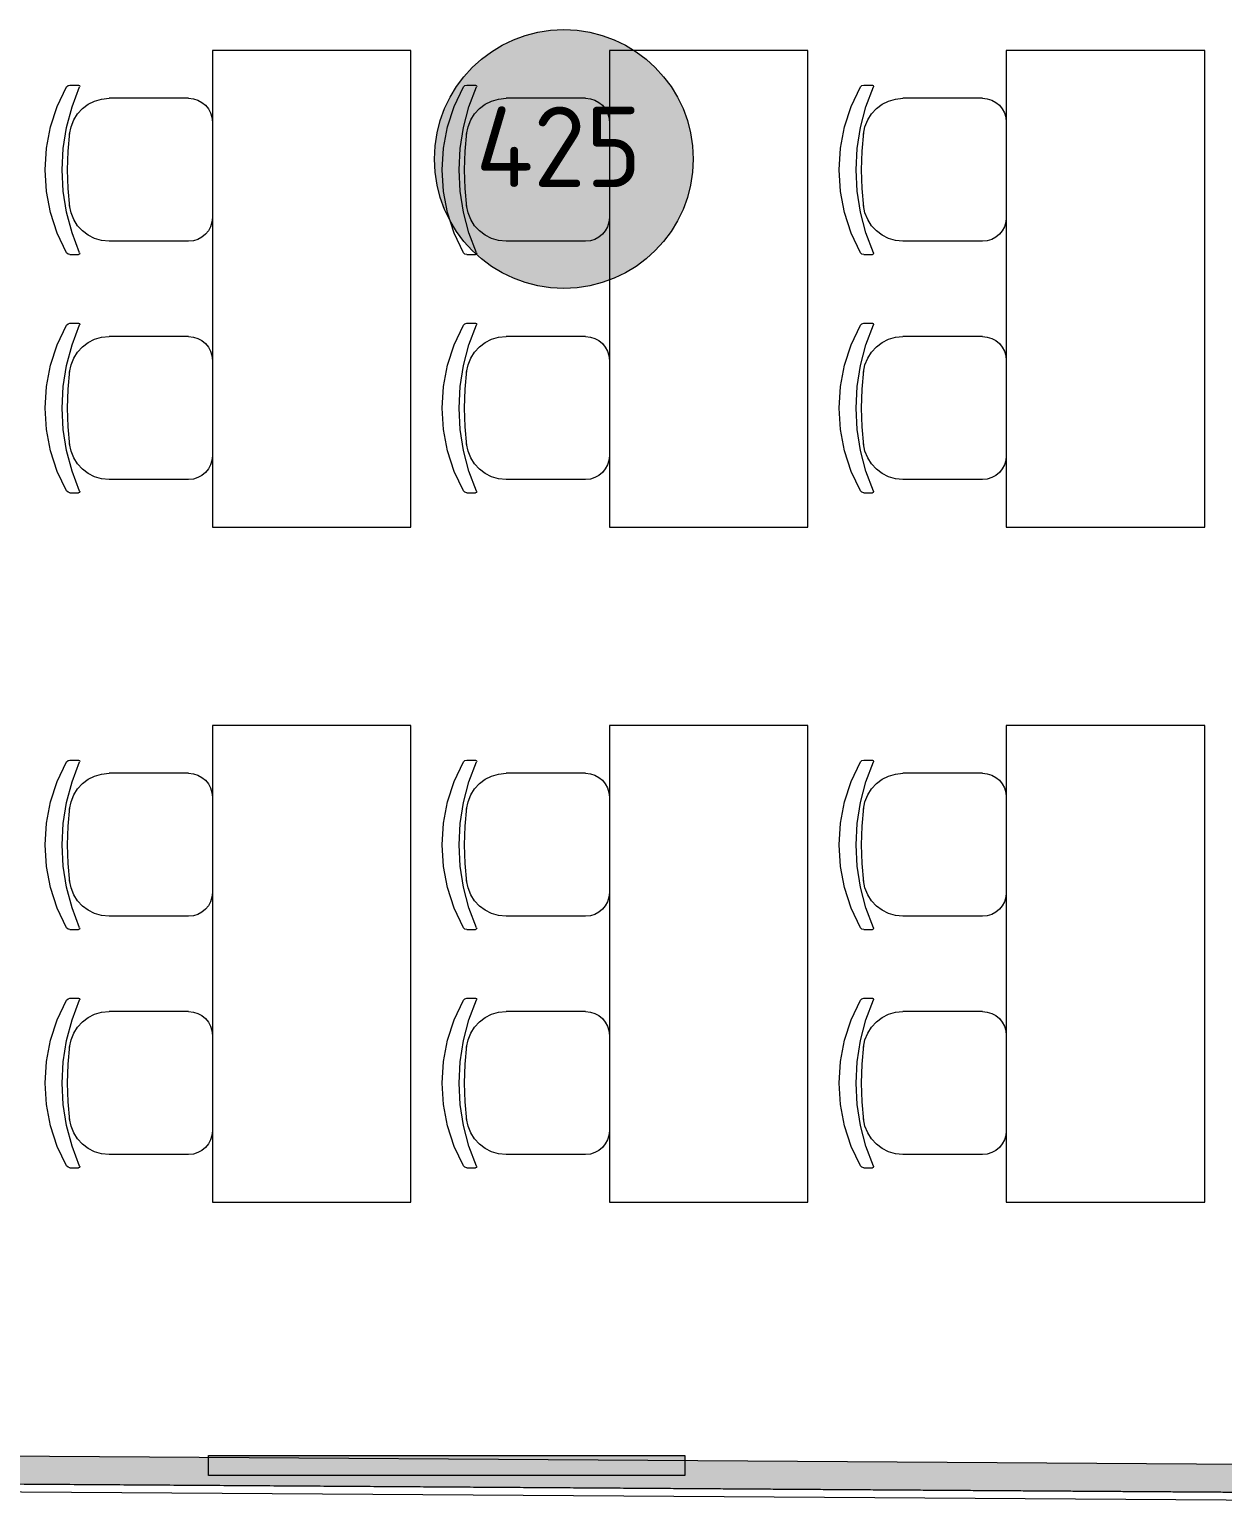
# Model space of a CAD drawing. Header units: millimetres. Extents: x 0 to 1189, y 0 to 841.
# Drawn here: x 798.18 to 828.23, y 657.14 to 694.33 of the extents above; entities that cross this region are included whole.
import ezdxf

# ---------------------------------------------------------------- set-up
doc = ezdxf.new("R2010")
doc.units = ezdxf.units.MM

msp = doc.modelspace()

# ---------------------------------------------------------------- hatches: boundary and pattern name
at = {"true_color": 0xffffff}
h = msp.add_hatch(color=7, dxfattribs=at)
edge = h.paths.add_edge_path()
edge.add_arc((811.63624, 691.073827), 3.260005, 0, 360)
at = {"true_color": 0xf1d696}
h = msp.add_hatch(color=41, dxfattribs=at)
h.dxf.hatch_style = 2
h.paths.add_polyline_path([(763.497166, 657.928776), (763.501166, 658.628777), (851.441301, 658.044776), (851.447301, 657.344775)])
at = {"true_color": 0x999999}
h = msp.add_hatch(color=253, dxfattribs=at)
h.dxf.hatch_style = 2
h.paths.add_polyline_path([(814.684245, 658.418777), (814.684245, 657.918776), (802.684226, 657.918776), (802.684226, 658.418777)])

# ---------------------------------------------------------------- linework, layer by layer
at = {"color": 7, "lineweight": 0}
for points in [[(808.376235, 691.073827), (808.39306, 691.407069), (808.442444, 691.730703), (808.522751, 692.043086), (808.632345, 692.342578), (808.769589, 692.62754), (808.932847, 692.896329), (809.120483, 693.147306), (809.330861, 693.37883), (809.562345, 693.58926), (809.813298, 693.776956), (810.082084, 693.940276), (810.367066, 694.077581), (810.666609, 694.18723), (810.979077, 694.267581), (811.302833, 694.316996), (811.63624, 694.333831), (811.969483, 694.316996), (812.293116, 694.267581), (812.605499, 694.18723), (812.904992, 694.077581), (813.189953, 693.940276), (813.458743, 693.776956), (813.70972, 693.58926), (813.941244, 693.37883), (814.151674, 693.147306), (814.339369, 692.896329), (814.50269, 692.62754), (814.639995, 692.342578), (814.749643, 692.043086), (814.829995, 691.730703), (814.879409, 691.407069), (814.896245, 691.073827)], [(814.896245, 691.073827), (814.879409, 690.740419), (814.829995, 690.416663), (814.749643, 690.104196), (814.639995, 689.804653), (814.50269, 689.51967), (814.339369, 689.250884), (814.151674, 688.999931), (813.941244, 688.768448), (813.70972, 688.55807), (813.458743, 688.370434), (813.189953, 688.207175), (812.904992, 688.069931), (812.605499, 687.960338), (812.293116, 687.880031), (811.969483, 687.830646), (811.63624, 687.813822), (811.302833, 687.830646), (810.979077, 687.880031), (810.666609, 687.960338), (810.367066, 688.069931), (810.082084, 688.207175), (809.813298, 688.370434), (809.562345, 688.55807), (809.330861, 688.768448), (809.120483, 688.999931), (808.932847, 689.250884), (808.769589, 689.51967), (808.632345, 689.804653), (808.522751, 690.104196), (808.442444, 690.416663), (808.39306, 690.740419), (808.376235, 691.073827)], [(851.441301, 658.044776), (763.501166, 658.628777)], [(762.797165, 657.933776), (852.147302, 657.340775)], [(852.147302, 657.340775), (784.055198, 657.792776)], [(852.346302, 657.138775), (784.054198, 657.592775)]]:
    msp.add_lwpolyline(points, dxfattribs=at)
at = {"color": 253, "lineweight": 0, "true_color": 0x999999}
for points in [[(807.784234, 693.803831), (802.784226, 693.803831)], [(802.784226, 693.803831), (802.784226, 681.803812)], [(807.784234, 681.803812), (807.784234, 693.803831)], [(817.784249, 693.803831), (812.784242, 693.803831)], [(812.784242, 693.803831), (812.784242, 681.803812)], [(817.784249, 681.803812), (817.784249, 693.803831)], [(827.784265, 693.803831), (822.784257, 693.803831)], [(822.784257, 693.803831), (822.784257, 681.803812)], [(827.784265, 681.803812), (827.784265, 693.803831)], [(799.109221, 688.714823), (798.875502, 689.207996), (798.70647, 689.724699), (798.603814, 690.258466), (798.56922, 690.802826), (798.603814, 691.347608), (798.70647, 691.881328), (798.875502, 692.397797), (799.109221, 692.890829)], [(799.109221, 688.714823), (798.875502, 689.207996), (798.70647, 689.724699), (798.603814, 690.258466), (798.56922, 690.802826), (798.603814, 691.347608), (798.70647, 691.881328), (798.875502, 692.397797), (799.109221, 692.890829)], [(799.438221, 688.711823), (799.247705, 689.215308), (799.110346, 689.734449), (799.027174, 690.265028), (798.999221, 690.802826), (799.027174, 691.34078), (799.110346, 691.871703), (799.247705, 692.391188), (799.438221, 692.894829)], [(799.438221, 688.711823), (799.247705, 689.215308), (799.110346, 689.734449), (799.027174, 690.265028), (798.999221, 690.802826), (799.027174, 691.34078), (799.110346, 691.871703), (799.247705, 692.391188), (799.438221, 692.894829)], [(799.109221, 692.890829), (799.146096, 692.925579), (799.194221, 692.937829)], [(799.109221, 692.890829), (799.146096, 692.925579), (799.194221, 692.937829)], [(799.186221, 691.702827), (799.222864, 691.888213), (799.291487, 692.059031), (799.388633, 692.212154), (799.510846, 692.344453), (799.654669, 692.452799), (799.816644, 692.534063), (799.993314, 692.585116), (800.181222, 692.602829)], [(799.186221, 691.702827), (799.222864, 691.888213), (799.291487, 692.059031), (799.388633, 692.212154), (799.510846, 692.344453), (799.654669, 692.452799), (799.816644, 692.534063), (799.993314, 692.585116), (800.181222, 692.602829)], [(799.194221, 692.937829), (799.411221, 692.937829)], [(799.194221, 692.937829), (799.411221, 692.937829)], [(799.411221, 692.937829), (799.432221, 692.929204), (799.441221, 692.907829), (799.438221, 692.894829)], [(799.411221, 692.937829), (799.432221, 692.929204), (799.441221, 692.907829), (799.438221, 692.894829)], [(802.184226, 692.602829), (800.181222, 692.602829)], [(802.184226, 692.602829), (800.181222, 692.602829)], [(802.184226, 692.602829), (802.305327, 692.590665), (802.418038, 692.555766), (802.519968, 692.500524), (802.608726, 692.427329), (802.681922, 692.338571), (802.737164, 692.236641), (802.772062, 692.12393), (802.784226, 692.002828)], [(802.184226, 692.602829), (802.305327, 692.590665), (802.418038, 692.555766), (802.519968, 692.500524), (802.608726, 692.427329), (802.681922, 692.338571), (802.737164, 692.236641), (802.772062, 692.12393), (802.784226, 692.002828)], [(809.109236, 688.714823), (808.875517, 689.207996), (808.706486, 689.724699), (808.603829, 690.258466), (808.569235, 690.802826), (808.603829, 691.347608), (808.706486, 691.881328), (808.875517, 692.397797), (809.109236, 692.890829)], [(809.109236, 688.714823), (808.875517, 689.207996), (808.706486, 689.724699), (808.603829, 690.258466), (808.569235, 690.802826), (808.603829, 691.347608), (808.706486, 691.881328), (808.875517, 692.397797), (809.109236, 692.890829)], [(809.438237, 688.711823), (809.247721, 689.215308), (809.110361, 689.734449), (809.027189, 690.265028), (808.999236, 690.802826), (809.027189, 691.34078), (809.110361, 691.871703), (809.247721, 692.391188), (809.438237, 692.894829)], [(809.438237, 688.711823), (809.247721, 689.215308), (809.110361, 689.734449), (809.027189, 690.265028), (808.999236, 690.802826), (809.027189, 691.34078), (809.110361, 691.871703), (809.247721, 692.391188), (809.438237, 692.894829)], [(809.109236, 692.890829), (809.146111, 692.925579), (809.194236, 692.937829)], [(809.109236, 692.890829), (809.146111, 692.925579), (809.194236, 692.937829)], [(809.186236, 691.702827), (809.222879, 691.888213), (809.291502, 692.059031), (809.388649, 692.212154), (809.510862, 692.344453), (809.654684, 692.452799), (809.816659, 692.534063), (809.993329, 692.585116), (810.181238, 692.602829)], [(809.186236, 691.702827), (809.222879, 691.888213), (809.291502, 692.059031), (809.388649, 692.212154), (809.510862, 692.344453), (809.654684, 692.452799), (809.816659, 692.534063), (809.993329, 692.585116), (810.181238, 692.602829)], [(809.194236, 692.937829), (809.411237, 692.937829)], [(809.194236, 692.937829), (809.411237, 692.937829)], [(809.411237, 692.937829), (809.432237, 692.929204), (809.441237, 692.907829), (809.438237, 692.894829)], [(809.411237, 692.937829), (809.432237, 692.929204), (809.441237, 692.907829), (809.438237, 692.894829)], [(812.184241, 692.602829), (810.181238, 692.602829)], [(812.184241, 692.602829), (810.181238, 692.602829)], [(812.184241, 692.602829), (812.305343, 692.590665), (812.418054, 692.555766), (812.519984, 692.500524), (812.608741, 692.427329), (812.681937, 692.338571), (812.737179, 692.236641), (812.772078, 692.12393), (812.784242, 692.002828)], [(812.184241, 692.602829), (812.305343, 692.590665), (812.418054, 692.555766), (812.519984, 692.500524), (812.608741, 692.427329), (812.681937, 692.338571), (812.737179, 692.236641), (812.772078, 692.12393), (812.784242, 692.002828)], [(819.109251, 688.714823), (818.875532, 689.207996), (818.706501, 689.724699), (818.603844, 690.258466), (818.569251, 690.802826), (818.603844, 691.347608), (818.706501, 691.881328), (818.875532, 692.397797), (819.109251, 692.890829)], [(819.109251, 688.714823), (818.875532, 689.207996), (818.706501, 689.724699), (818.603844, 690.258466), (818.569251, 690.802826), (818.603844, 691.347608), (818.706501, 691.881328), (818.875532, 692.397797), (819.109251, 692.890829)], [(819.438252, 688.711823), (819.247736, 689.215308), (819.110376, 689.734449), (819.027204, 690.265028), (818.999251, 690.802826), (819.027204, 691.34078), (819.110376, 691.871703), (819.247736, 692.391188), (819.438252, 692.894829)], [(819.438252, 688.711823), (819.247736, 689.215308), (819.110376, 689.734449), (819.027204, 690.265028), (818.999251, 690.802826), (819.027204, 691.34078), (819.110376, 691.871703), (819.247736, 692.391188), (819.438252, 692.894829)], [(819.109251, 692.890829), (819.146126, 692.925579), (819.194252, 692.937829)], [(819.109251, 692.890829), (819.146126, 692.925579), (819.194252, 692.937829)], [(819.186252, 691.702827), (819.222894, 691.888213), (819.291517, 692.059031), (819.388664, 692.212154), (819.510877, 692.344453), (819.6547, 692.452799), (819.816674, 692.534063), (819.993345, 692.585116), (820.181253, 692.602829)], [(819.186252, 691.702827), (819.222894, 691.888213), (819.291517, 692.059031), (819.388664, 692.212154), (819.510877, 692.344453), (819.6547, 692.452799), (819.816674, 692.534063), (819.993345, 692.585116), (820.181253, 692.602829)], [(819.194252, 692.937829), (819.411252, 692.937829)], [(819.194252, 692.937829), (819.411252, 692.937829)], [(819.411252, 692.937829), (819.432252, 692.929204), (819.441252, 692.907829), (819.438252, 692.894829)], [(819.411252, 692.937829), (819.432252, 692.929204), (819.441252, 692.907829), (819.438252, 692.894829)], [(822.184256, 692.602829), (820.181253, 692.602829)], [(822.184256, 692.602829), (820.181253, 692.602829)], [(822.184256, 692.602829), (822.305358, 692.590665), (822.418069, 692.555766), (822.519999, 692.500524), (822.608757, 692.427329), (822.681952, 692.338571), (822.737194, 692.236641), (822.772093, 692.12393), (822.784257, 692.002828)], [(822.184256, 692.602829), (822.305358, 692.590665), (822.418069, 692.555766), (822.519999, 692.500524), (822.608757, 692.427329), (822.681952, 692.338571), (822.737194, 692.236641), (822.772093, 692.12393), (822.784257, 692.002828)], [(802.784226, 692.004828), (802.784226, 689.602824)], [(802.784226, 692.004828), (802.784226, 689.602824)], [(812.784242, 692.004828), (812.784242, 689.602824)], [(812.784242, 692.004828), (812.784242, 689.602824)], [(822.784257, 692.004828), (822.784257, 689.602824)], [(822.784257, 692.004828), (822.784257, 689.602824)], [(799.191221, 689.861825), (799.149846, 690.331575), (799.136221, 690.802826), (799.149846, 691.274577), (799.191221, 691.744828)], [(799.191221, 689.861825), (799.149846, 690.331575), (799.136221, 690.802826), (799.149846, 691.274577), (799.191221, 691.744828)], [(809.191236, 689.861825), (809.149861, 690.331575), (809.136236, 690.802826), (809.149861, 691.274577), (809.191236, 691.744828)], [(809.191236, 689.861825), (809.149861, 690.331575), (809.136236, 690.802826), (809.149861, 691.274577), (809.191236, 691.744828)], [(819.191252, 689.861825), (819.149876, 690.331575), (819.136251, 690.802826), (819.149876, 691.274577), (819.191252, 691.744828)], [(819.191252, 689.861825), (819.149876, 690.331575), (819.136251, 690.802826), (819.149876, 691.274577), (819.191252, 691.744828)], [(800.181222, 689.002823), (799.993314, 689.020536), (799.816644, 689.071589), (799.654669, 689.152853), (799.510846, 689.261199), (799.388633, 689.393498), (799.291487, 689.546621), (799.222864, 689.71744), (799.186221, 689.902825)], [(800.181222, 689.002823), (799.993314, 689.020536), (799.816644, 689.071589), (799.654669, 689.152853), (799.510846, 689.261199), (799.388633, 689.393498), (799.291487, 689.546621), (799.222864, 689.71744), (799.186221, 689.902825)], [(810.181238, 689.002823), (809.993329, 689.020536), (809.816659, 689.071589), (809.654684, 689.152853), (809.510862, 689.261199), (809.388649, 689.393498), (809.291502, 689.546621), (809.222879, 689.71744), (809.186236, 689.902825)], [(810.181238, 689.002823), (809.993329, 689.020536), (809.816659, 689.071589), (809.654684, 689.152853), (809.510862, 689.261199), (809.388649, 689.393498), (809.291502, 689.546621), (809.222879, 689.71744), (809.186236, 689.902825)], [(820.181253, 689.002823), (819.993345, 689.020536), (819.816674, 689.071589), (819.6547, 689.152853), (819.510877, 689.261199), (819.388664, 689.393498), (819.291517, 689.546621), (819.222894, 689.71744), (819.186252, 689.902825)], [(820.181253, 689.002823), (819.993345, 689.020536), (819.816674, 689.071589), (819.6547, 689.152853), (819.510877, 689.261199), (819.388664, 689.393498), (819.291517, 689.546621), (819.222894, 689.71744), (819.186252, 689.902825)], [(802.784226, 689.602824), (802.772062, 689.48201), (802.737164, 689.369433), (802.681922, 689.267521), (802.608726, 689.178699), (802.519968, 689.105392), (802.418038, 689.050027), (802.305327, 689.015028), (802.184226, 689.002823)], [(802.784226, 689.602824), (802.772062, 689.48201), (802.737164, 689.369433), (802.681922, 689.267521), (802.608726, 689.178699), (802.519968, 689.105392), (802.418038, 689.050027), (802.305327, 689.015028), (802.184226, 689.002823)], [(812.784242, 689.602824), (812.772078, 689.48201), (812.737179, 689.369433), (812.681937, 689.267521), (812.608741, 689.178699), (812.519984, 689.105392), (812.418054, 689.050027), (812.305343, 689.015028), (812.184241, 689.002823)], [(812.784242, 689.602824), (812.772078, 689.48201), (812.737179, 689.369433), (812.681937, 689.267521), (812.608741, 689.178699), (812.519984, 689.105392), (812.418054, 689.050027), (812.305343, 689.015028), (812.184241, 689.002823)], [(822.784257, 689.602824), (822.772093, 689.48201), (822.737194, 689.369433), (822.681952, 689.267521), (822.608757, 689.178699), (822.519999, 689.105392), (822.418069, 689.050027), (822.305358, 689.015028), (822.184256, 689.002823)], [(822.784257, 689.602824), (822.772093, 689.48201), (822.737194, 689.369433), (822.681952, 689.267521), (822.608757, 689.178699), (822.519999, 689.105392), (822.418069, 689.050027), (822.305358, 689.015028), (822.184256, 689.002823)], [(802.184226, 689.002823), (800.181222, 689.002823)], [(802.184226, 689.002823), (800.181222, 689.002823)], [(812.184241, 689.002823), (810.181238, 689.002823)], [(812.184241, 689.002823), (810.181238, 689.002823)], [(822.184256, 689.002823), (820.181253, 689.002823)], [(822.184256, 689.002823), (820.181253, 689.002823)], [(799.194221, 688.667823), (799.146096, 688.680448), (799.109221, 688.714823)], [(799.194221, 688.667823), (799.146096, 688.680448), (799.109221, 688.714823)], [(799.194221, 688.667823), (799.411221, 688.667823)], [(799.194221, 688.667823), (799.411221, 688.667823)], [(799.438221, 688.711823), (799.441221, 688.697823), (799.432221, 688.676823), (799.411221, 688.667823)], [(799.438221, 688.711823), (799.441221, 688.697823), (799.432221, 688.676823), (799.411221, 688.667823)], [(809.194236, 688.667823), (809.146111, 688.680448), (809.109236, 688.714823)], [(809.194236, 688.667823), (809.146111, 688.680448), (809.109236, 688.714823)], [(809.194236, 688.667823), (809.411237, 688.667823)], [(809.194236, 688.667823), (809.411237, 688.667823)], [(809.438237, 688.711823), (809.441237, 688.697823), (809.432237, 688.676823), (809.411237, 688.667823)], [(809.438237, 688.711823), (809.441237, 688.697823), (809.432237, 688.676823), (809.411237, 688.667823)], [(819.194252, 688.667823), (819.146126, 688.680448), (819.109251, 688.714823)], [(819.194252, 688.667823), (819.146126, 688.680448), (819.109251, 688.714823)], [(819.194252, 688.667823), (819.411252, 688.667823)], [(819.194252, 688.667823), (819.411252, 688.667823)], [(819.438252, 688.711823), (819.441252, 688.697823), (819.432252, 688.676823), (819.411252, 688.667823)], [(819.438252, 688.711823), (819.441252, 688.697823), (819.432252, 688.676823), (819.411252, 688.667823)], [(799.109221, 682.714814), (798.875502, 683.207986), (798.70647, 683.72469), (798.603814, 684.258457), (798.56922, 684.802817), (798.603814, 685.347599), (798.70647, 685.881319), (798.875502, 686.397788), (799.109221, 686.89082)], [(799.109221, 682.714814), (798.875502, 683.207986), (798.70647, 683.72469), (798.603814, 684.258457), (798.56922, 684.802817), (798.603814, 685.347599), (798.70647, 685.881319), (798.875502, 686.397788), (799.109221, 686.89082)], [(799.438221, 682.711814), (799.247705, 683.215299), (799.110346, 683.73444), (799.027174, 684.265019), (798.999221, 684.802817), (799.027174, 685.340771), (799.110346, 685.871694), (799.247705, 686.391179), (799.438221, 686.89482)], [(799.438221, 682.711814), (799.247705, 683.215299), (799.110346, 683.73444), (799.027174, 684.265019), (798.999221, 684.802817), (799.027174, 685.340771), (799.110346, 685.871694), (799.247705, 686.391179), (799.438221, 686.89482)], [(799.109221, 686.89082), (799.146096, 686.92557), (799.194221, 686.93782)], [(799.109221, 686.89082), (799.146096, 686.92557), (799.194221, 686.93782)], [(799.194221, 686.93782), (799.411221, 686.93782)], [(799.194221, 686.93782), (799.411221, 686.93782)], [(799.411221, 686.93782), (799.432221, 686.929195), (799.441221, 686.90782), (799.438221, 686.89482)], [(799.411221, 686.93782), (799.432221, 686.929195), (799.441221, 686.90782), (799.438221, 686.89482)], [(809.109236, 682.714814), (808.875517, 683.207986), (808.706486, 683.72469), (808.603829, 684.258457), (808.569235, 684.802817), (808.603829, 685.347599), (808.706486, 685.881319), (808.875517, 686.397788), (809.109236, 686.89082)], [(809.109236, 682.714814), (808.875517, 683.207986), (808.706486, 683.72469), (808.603829, 684.258457), (808.569235, 684.802817), (808.603829, 685.347599), (808.706486, 685.881319), (808.875517, 686.397788), (809.109236, 686.89082)], [(809.438237, 682.711814), (809.247721, 683.215299), (809.110361, 683.73444), (809.027189, 684.265019), (808.999236, 684.802817), (809.027189, 685.340771), (809.110361, 685.871694), (809.247721, 686.391179), (809.438237, 686.89482)], [(809.438237, 682.711814), (809.247721, 683.215299), (809.110361, 683.73444), (809.027189, 684.265019), (808.999236, 684.802817), (809.027189, 685.340771), (809.110361, 685.871694), (809.247721, 686.391179), (809.438237, 686.89482)], [(809.109236, 686.89082), (809.146111, 686.92557), (809.194236, 686.93782)], [(809.109236, 686.89082), (809.146111, 686.92557), (809.194236, 686.93782)], [(809.194236, 686.93782), (809.411237, 686.93782)], [(809.194236, 686.93782), (809.411237, 686.93782)], [(809.411237, 686.93782), (809.432237, 686.929195), (809.441237, 686.90782), (809.438237, 686.89482)], [(809.411237, 686.93782), (809.432237, 686.929195), (809.441237, 686.90782), (809.438237, 686.89482)], [(819.109251, 682.714814), (818.875532, 683.207986), (818.706501, 683.72469), (818.603844, 684.258457), (818.569251, 684.802817), (818.603844, 685.347599), (818.706501, 685.881319), (818.875532, 686.397788), (819.109251, 686.89082)], [(819.109251, 682.714814), (818.875532, 683.207986), (818.706501, 683.72469), (818.603844, 684.258457), (818.569251, 684.802817), (818.603844, 685.347599), (818.706501, 685.881319), (818.875532, 686.397788), (819.109251, 686.89082)], [(819.438252, 682.711814), (819.247736, 683.215299), (819.110376, 683.73444), (819.027204, 684.265019), (818.999251, 684.802817), (819.027204, 685.340771), (819.110376, 685.871694), (819.247736, 686.391179), (819.438252, 686.89482)], [(819.438252, 682.711814), (819.247736, 683.215299), (819.110376, 683.73444), (819.027204, 684.265019), (818.999251, 684.802817), (819.027204, 685.340771), (819.110376, 685.871694), (819.247736, 686.391179), (819.438252, 686.89482)], [(819.109251, 686.89082), (819.146126, 686.92557), (819.194252, 686.93782)], [(819.109251, 686.89082), (819.146126, 686.92557), (819.194252, 686.93782)], [(819.194252, 686.93782), (819.411252, 686.93782)], [(819.194252, 686.93782), (819.411252, 686.93782)], [(819.411252, 686.93782), (819.432252, 686.929195), (819.441252, 686.90782), (819.438252, 686.89482)], [(819.411252, 686.93782), (819.432252, 686.929195), (819.441252, 686.90782), (819.438252, 686.89482)], [(799.186221, 685.702818), (799.222864, 685.888203), (799.291487, 686.059022), (799.388633, 686.212145), (799.510846, 686.344444), (799.654669, 686.45279), (799.816644, 686.534054), (799.993314, 686.585107), (800.181222, 686.60282)], [(799.186221, 685.702818), (799.222864, 685.888203), (799.291487, 686.059022), (799.388633, 686.212145), (799.510846, 686.344444), (799.654669, 686.45279), (799.816644, 686.534054), (799.993314, 686.585107), (800.181222, 686.60282)], [(802.184226, 686.60282), (800.181222, 686.60282)], [(802.184226, 686.60282), (800.181222, 686.60282)], [(802.184226, 686.60282), (802.305327, 686.590656), (802.418038, 686.555757), (802.519968, 686.500515), (802.608726, 686.427319), (802.681922, 686.338561), (802.737164, 686.236632), (802.772062, 686.123921), (802.784226, 686.002819)], [(802.184226, 686.60282), (802.305327, 686.590656), (802.418038, 686.555757), (802.519968, 686.500515), (802.608726, 686.427319), (802.681922, 686.338561), (802.737164, 686.236632), (802.772062, 686.123921), (802.784226, 686.002819)], [(809.186236, 685.702818), (809.222879, 685.888203), (809.291502, 686.059022), (809.388649, 686.212145), (809.510862, 686.344444), (809.654684, 686.45279), (809.816659, 686.534054), (809.993329, 686.585107), (810.181238, 686.60282)], [(809.186236, 685.702818), (809.222879, 685.888203), (809.291502, 686.059022), (809.388649, 686.212145), (809.510862, 686.344444), (809.654684, 686.45279), (809.816659, 686.534054), (809.993329, 686.585107), (810.181238, 686.60282)], [(812.184241, 686.60282), (810.181238, 686.60282)], [(812.184241, 686.60282), (810.181238, 686.60282)], [(812.184241, 686.60282), (812.305343, 686.590656), (812.418054, 686.555757), (812.519984, 686.500515), (812.608741, 686.427319), (812.681937, 686.338561), (812.737179, 686.236632), (812.772078, 686.123921), (812.784242, 686.002819)], [(812.184241, 686.60282), (812.305343, 686.590656), (812.418054, 686.555757), (812.519984, 686.500515), (812.608741, 686.427319), (812.681937, 686.338561), (812.737179, 686.236632), (812.772078, 686.123921), (812.784242, 686.002819)], [(819.186252, 685.702818), (819.222894, 685.888203), (819.291517, 686.059022), (819.388664, 686.212145), (819.510877, 686.344444), (819.6547, 686.45279), (819.816674, 686.534054), (819.993345, 686.585107), (820.181253, 686.60282)], [(819.186252, 685.702818), (819.222894, 685.888203), (819.291517, 686.059022), (819.388664, 686.212145), (819.510877, 686.344444), (819.6547, 686.45279), (819.816674, 686.534054), (819.993345, 686.585107), (820.181253, 686.60282)], [(822.184256, 686.60282), (820.181253, 686.60282)], [(822.184256, 686.60282), (820.181253, 686.60282)], [(822.184256, 686.60282), (822.305358, 686.590656), (822.418069, 686.555757), (822.519999, 686.500515), (822.608757, 686.427319), (822.681952, 686.338561), (822.737194, 686.236632), (822.772093, 686.123921), (822.784257, 686.002819)], [(822.184256, 686.60282), (822.305358, 686.590656), (822.418069, 686.555757), (822.519999, 686.500515), (822.608757, 686.427319), (822.681952, 686.338561), (822.737194, 686.236632), (822.772093, 686.123921), (822.784257, 686.002819)], [(802.784226, 686.004819), (802.784226, 683.602815)], [(802.784226, 686.004819), (802.784226, 683.602815)], [(812.784242, 686.004819), (812.784242, 683.602815)], [(812.784242, 686.004819), (812.784242, 683.602815)], [(822.784257, 686.004819), (822.784257, 683.602815)], [(822.784257, 686.004819), (822.784257, 683.602815)], [(799.191221, 683.861815), (799.149846, 684.331566), (799.136221, 684.802817), (799.149846, 685.274568), (799.191221, 685.744818)], [(799.191221, 683.861815), (799.149846, 684.331566), (799.136221, 684.802817), (799.149846, 685.274568), (799.191221, 685.744818)], [(809.191236, 683.861815), (809.149861, 684.331566), (809.136236, 684.802817), (809.149861, 685.274568), (809.191236, 685.744818)], [(809.191236, 683.861815), (809.149861, 684.331566), (809.136236, 684.802817), (809.149861, 685.274568), (809.191236, 685.744818)], [(819.191252, 683.861815), (819.149876, 684.331566), (819.136251, 684.802817), (819.149876, 685.274568), (819.191252, 685.744818)], [(819.191252, 683.861815), (819.149876, 684.331566), (819.136251, 684.802817), (819.149876, 685.274568), (819.191252, 685.744818)], [(800.181222, 683.002814), (799.993314, 683.020527), (799.816644, 683.07158), (799.654669, 683.152844), (799.510846, 683.26119), (799.388633, 683.393489), (799.291487, 683.546612), (799.222864, 683.71743), (799.186221, 683.902816)], [(800.181222, 683.002814), (799.993314, 683.020527), (799.816644, 683.07158), (799.654669, 683.152844), (799.510846, 683.26119), (799.388633, 683.393489), (799.291487, 683.546612), (799.222864, 683.71743), (799.186221, 683.902816)], [(810.181238, 683.002814), (809.993329, 683.020527), (809.816659, 683.07158), (809.654684, 683.152844), (809.510862, 683.26119), (809.388649, 683.393489), (809.291502, 683.546612), (809.222879, 683.71743), (809.186236, 683.902816)], [(810.181238, 683.002814), (809.993329, 683.020527), (809.816659, 683.07158), (809.654684, 683.152844), (809.510862, 683.26119), (809.388649, 683.393489), (809.291502, 683.546612), (809.222879, 683.71743), (809.186236, 683.902816)], [(820.181253, 683.002814), (819.993345, 683.020527), (819.816674, 683.07158), (819.6547, 683.152844), (819.510877, 683.26119), (819.388664, 683.393489), (819.291517, 683.546612), (819.222894, 683.71743), (819.186252, 683.902816)], [(820.181253, 683.002814), (819.993345, 683.020527), (819.816674, 683.07158), (819.6547, 683.152844), (819.510877, 683.26119), (819.388664, 683.393489), (819.291517, 683.546612), (819.222894, 683.71743), (819.186252, 683.902816)], [(802.784226, 683.602815), (802.772062, 683.482), (802.737164, 683.369424), (802.681922, 683.267512), (802.608726, 683.178689), (802.519968, 683.105383), (802.418038, 683.050017), (802.305327, 683.015019), (802.184226, 683.002814)], [(802.784226, 683.602815), (802.772062, 683.482), (802.737164, 683.369424), (802.681922, 683.267512), (802.608726, 683.178689), (802.519968, 683.105383), (802.418038, 683.050017), (802.305327, 683.015019), (802.184226, 683.002814)], [(812.784242, 683.602815), (812.772078, 683.482), (812.737179, 683.369424), (812.681937, 683.267512), (812.608741, 683.178689), (812.519984, 683.105383), (812.418054, 683.050017), (812.305343, 683.015019), (812.184241, 683.002814)], [(812.784242, 683.602815), (812.772078, 683.482), (812.737179, 683.369424), (812.681937, 683.267512), (812.608741, 683.178689), (812.519984, 683.105383), (812.418054, 683.050017), (812.305343, 683.015019), (812.184241, 683.002814)], [(822.784257, 683.602815), (822.772093, 683.482), (822.737194, 683.369424), (822.681952, 683.267512), (822.608757, 683.178689), (822.519999, 683.105383), (822.418069, 683.050017), (822.305358, 683.015019), (822.184256, 683.002814)], [(822.784257, 683.602815), (822.772093, 683.482), (822.737194, 683.369424), (822.681952, 683.267512), (822.608757, 683.178689), (822.519999, 683.105383), (822.418069, 683.050017), (822.305358, 683.015019), (822.184256, 683.002814)], [(802.184226, 683.002814), (800.181222, 683.002814)], [(802.184226, 683.002814), (800.181222, 683.002814)], [(812.184241, 683.002814), (810.181238, 683.002814)], [(812.184241, 683.002814), (810.181238, 683.002814)], [(822.184256, 683.002814), (820.181253, 683.002814)], [(822.184256, 683.002814), (820.181253, 683.002814)], [(799.194221, 682.667814), (799.146096, 682.680439), (799.109221, 682.714814)], [(799.194221, 682.667814), (799.146096, 682.680439), (799.109221, 682.714814)], [(799.194221, 682.667814), (799.411221, 682.667814)], [(799.194221, 682.667814), (799.411221, 682.667814)], [(799.438221, 682.711814), (799.441221, 682.697814), (799.432221, 682.676814), (799.411221, 682.667814)], [(799.438221, 682.711814), (799.441221, 682.697814), (799.432221, 682.676814), (799.411221, 682.667814)], [(809.194236, 682.667814), (809.146111, 682.680439), (809.109236, 682.714814)], [(809.194236, 682.667814), (809.146111, 682.680439), (809.109236, 682.714814)], [(809.194236, 682.667814), (809.411237, 682.667814)], [(809.194236, 682.667814), (809.411237, 682.667814)], [(809.438237, 682.711814), (809.441237, 682.697814), (809.432237, 682.676814), (809.411237, 682.667814)], [(809.438237, 682.711814), (809.441237, 682.697814), (809.432237, 682.676814), (809.411237, 682.667814)], [(819.194252, 682.667814), (819.146126, 682.680439), (819.109251, 682.714814)], [(819.194252, 682.667814), (819.146126, 682.680439), (819.109251, 682.714814)], [(819.194252, 682.667814), (819.411252, 682.667814)], [(819.194252, 682.667814), (819.411252, 682.667814)], [(819.438252, 682.711814), (819.441252, 682.697814), (819.432252, 682.676814), (819.411252, 682.667814)], [(819.438252, 682.711814), (819.441252, 682.697814), (819.432252, 682.676814), (819.411252, 682.667814)], [(802.784226, 681.803812), (807.784234, 681.803812)], [(812.784242, 681.803812), (817.784249, 681.803812)], [(822.784257, 681.803812), (827.784265, 681.803812)], [(807.784234, 676.803805), (802.784226, 676.803805)], [(802.784226, 676.803805), (802.784226, 664.803786)], [(807.784234, 664.803786), (807.784234, 676.803805)], [(817.784249, 676.803805), (812.784242, 676.803805)], [(812.784242, 676.803805), (812.784242, 664.803786)], [(817.784249, 664.803786), (817.784249, 676.803805)], [(827.784265, 676.803805), (822.784257, 676.803805)], [(822.784257, 676.803805), (822.784257, 664.803786)], [(827.784265, 664.803786), (827.784265, 676.803805)], [(799.109221, 671.714797), (798.875502, 672.20797), (798.70647, 672.724673), (798.603814, 673.25844), (798.56922, 673.8028), (798.603814, 674.347582), (798.70647, 674.881302), (798.875502, 675.397771), (799.109221, 675.890803)], [(799.109221, 671.714797), (798.875502, 672.20797), (798.70647, 672.724673), (798.603814, 673.25844), (798.56922, 673.8028), (798.603814, 674.347582), (798.70647, 674.881302), (798.875502, 675.397771), (799.109221, 675.890803)], [(799.438221, 671.711797), (799.247705, 672.215282), (799.110346, 672.734423), (799.027174, 673.265002), (798.999221, 673.8028), (799.027174, 674.340754), (799.110346, 674.871677), (799.247705, 675.391162), (799.438221, 675.894803)], [(799.438221, 671.711797), (799.247705, 672.215282), (799.110346, 672.734423), (799.027174, 673.265002), (798.999221, 673.8028), (799.027174, 674.340754), (799.110346, 674.871677), (799.247705, 675.391162), (799.438221, 675.894803)], [(799.109221, 675.890803), (799.146096, 675.925553), (799.194221, 675.937803)], [(799.109221, 675.890803), (799.146096, 675.925553), (799.194221, 675.937803)], [(799.194221, 675.937803), (799.411221, 675.937803)], [(799.194221, 675.937803), (799.411221, 675.937803)], [(799.411221, 675.937803), (799.432221, 675.929178), (799.441221, 675.907803), (799.438221, 675.894803)], [(799.411221, 675.937803), (799.432221, 675.929178), (799.441221, 675.907803), (799.438221, 675.894803)], [(809.109236, 671.714797), (808.875517, 672.20797), (808.706486, 672.724673), (808.603829, 673.25844), (808.569235, 673.8028), (808.603829, 674.347582), (808.706486, 674.881302), (808.875517, 675.397771), (809.109236, 675.890803)], [(809.109236, 671.714797), (808.875517, 672.20797), (808.706486, 672.724673), (808.603829, 673.25844), (808.569235, 673.8028), (808.603829, 674.347582), (808.706486, 674.881302), (808.875517, 675.397771), (809.109236, 675.890803)], [(809.438237, 671.711797), (809.247721, 672.215282), (809.110361, 672.734423), (809.027189, 673.265002), (808.999236, 673.8028), (809.027189, 674.340754), (809.110361, 674.871677), (809.247721, 675.391162), (809.438237, 675.894803)], [(809.438237, 671.711797), (809.247721, 672.215282), (809.110361, 672.734423), (809.027189, 673.265002), (808.999236, 673.8028), (809.027189, 674.340754), (809.110361, 674.871677), (809.247721, 675.391162), (809.438237, 675.894803)], [(809.109236, 675.890803), (809.146111, 675.925553), (809.194236, 675.937803)], [(809.109236, 675.890803), (809.146111, 675.925553), (809.194236, 675.937803)], [(809.194236, 675.937803), (809.411237, 675.937803)], [(809.194236, 675.937803), (809.411237, 675.937803)], [(809.411237, 675.937803), (809.432237, 675.929178), (809.441237, 675.907803), (809.438237, 675.894803)], [(809.411237, 675.937803), (809.432237, 675.929178), (809.441237, 675.907803), (809.438237, 675.894803)], [(819.109251, 671.714797), (818.875532, 672.20797), (818.706501, 672.724673), (818.603844, 673.25844), (818.569251, 673.8028), (818.603844, 674.347582), (818.706501, 674.881302), (818.875532, 675.397771), (819.109251, 675.890803)], [(819.109251, 671.714797), (818.875532, 672.20797), (818.706501, 672.724673), (818.603844, 673.25844), (818.569251, 673.8028), (818.603844, 674.347582), (818.706501, 674.881302), (818.875532, 675.397771), (819.109251, 675.890803)], [(819.438252, 671.711797), (819.247736, 672.215282), (819.110376, 672.734423), (819.027204, 673.265002), (818.999251, 673.8028), (819.027204, 674.340754), (819.110376, 674.871677), (819.247736, 675.391162), (819.438252, 675.894803)], [(819.438252, 671.711797), (819.247736, 672.215282), (819.110376, 672.734423), (819.027204, 673.265002), (818.999251, 673.8028), (819.027204, 674.340754), (819.110376, 674.871677), (819.247736, 675.391162), (819.438252, 675.894803)], [(819.109251, 675.890803), (819.146126, 675.925553), (819.194252, 675.937803)], [(819.109251, 675.890803), (819.146126, 675.925553), (819.194252, 675.937803)], [(819.194252, 675.937803), (819.411252, 675.937803)], [(819.194252, 675.937803), (819.411252, 675.937803)], [(819.411252, 675.937803), (819.432252, 675.929178), (819.441252, 675.907803), (819.438252, 675.894803)], [(819.411252, 675.937803), (819.432252, 675.929178), (819.441252, 675.907803), (819.438252, 675.894803)], [(799.186221, 674.702801), (799.222864, 674.888187), (799.291487, 675.059005), (799.388633, 675.212128), (799.510846, 675.344427), (799.654669, 675.452773), (799.816644, 675.534037), (799.993314, 675.58509), (800.181222, 675.602803)], [(799.186221, 674.702801), (799.222864, 674.888187), (799.291487, 675.059005), (799.388633, 675.212128), (799.510846, 675.344427), (799.654669, 675.452773), (799.816644, 675.534037), (799.993314, 675.58509), (800.181222, 675.602803)], [(802.184226, 675.602803), (800.181222, 675.602803)], [(802.184226, 675.602803), (800.181222, 675.602803)], [(802.184226, 675.602803), (802.305327, 675.590639), (802.418038, 675.55574), (802.519968, 675.500498), (802.608726, 675.427303), (802.681922, 675.338545), (802.737164, 675.236615), (802.772062, 675.123904), (802.784226, 675.002802)], [(802.184226, 675.602803), (802.305327, 675.590639), (802.418038, 675.55574), (802.519968, 675.500498), (802.608726, 675.427303), (802.681922, 675.338545), (802.737164, 675.236615), (802.772062, 675.123904), (802.784226, 675.002802)], [(809.186236, 674.702801), (809.222879, 674.888187), (809.291502, 675.059005), (809.388649, 675.212128), (809.510862, 675.344427), (809.654684, 675.452773), (809.816659, 675.534037), (809.993329, 675.58509), (810.181238, 675.602803)], [(809.186236, 674.702801), (809.222879, 674.888187), (809.291502, 675.059005), (809.388649, 675.212128), (809.510862, 675.344427), (809.654684, 675.452773), (809.816659, 675.534037), (809.993329, 675.58509), (810.181238, 675.602803)], [(812.184241, 675.602803), (810.181238, 675.602803)], [(812.184241, 675.602803), (810.181238, 675.602803)], [(812.184241, 675.602803), (812.305343, 675.590639), (812.418054, 675.55574), (812.519984, 675.500498), (812.608741, 675.427303), (812.681937, 675.338545), (812.737179, 675.236615), (812.772078, 675.123904), (812.784242, 675.002802)], [(812.184241, 675.602803), (812.305343, 675.590639), (812.418054, 675.55574), (812.519984, 675.500498), (812.608741, 675.427303), (812.681937, 675.338545), (812.737179, 675.236615), (812.772078, 675.123904), (812.784242, 675.002802)], [(819.186252, 674.702801), (819.222894, 674.888187), (819.291517, 675.059005), (819.388664, 675.212128), (819.510877, 675.344427), (819.6547, 675.452773), (819.816674, 675.534037), (819.993345, 675.58509), (820.181253, 675.602803)], [(819.186252, 674.702801), (819.222894, 674.888187), (819.291517, 675.059005), (819.388664, 675.212128), (819.510877, 675.344427), (819.6547, 675.452773), (819.816674, 675.534037), (819.993345, 675.58509), (820.181253, 675.602803)], [(822.184256, 675.602803), (820.181253, 675.602803)], [(822.184256, 675.602803), (820.181253, 675.602803)], [(822.184256, 675.602803), (822.305358, 675.590639), (822.418069, 675.55574), (822.519999, 675.500498), (822.608757, 675.427303), (822.681952, 675.338545), (822.737194, 675.236615), (822.772093, 675.123904), (822.784257, 675.002802)], [(822.184256, 675.602803), (822.305358, 675.590639), (822.418069, 675.55574), (822.519999, 675.500498), (822.608757, 675.427303), (822.681952, 675.338545), (822.737194, 675.236615), (822.772093, 675.123904), (822.784257, 675.002802)], [(799.191221, 672.861799), (799.149846, 673.331549), (799.136221, 673.8028), (799.149846, 674.274551), (799.191221, 674.744802)], [(799.191221, 672.861799), (799.149846, 673.331549), (799.136221, 673.8028), (799.149846, 674.274551), (799.191221, 674.744802)], [(802.784226, 675.004802), (802.784226, 672.602798)], [(802.784226, 675.004802), (802.784226, 672.602798)], [(809.191236, 672.861799), (809.149861, 673.331549), (809.136236, 673.8028), (809.149861, 674.274551), (809.191236, 674.744802)], [(809.191236, 672.861799), (809.149861, 673.331549), (809.136236, 673.8028), (809.149861, 674.274551), (809.191236, 674.744802)], [(812.784242, 675.004802), (812.784242, 672.602798)], [(812.784242, 675.004802), (812.784242, 672.602798)], [(819.191252, 672.861799), (819.149876, 673.331549), (819.136251, 673.8028), (819.149876, 674.274551), (819.191252, 674.744802)], [(819.191252, 672.861799), (819.149876, 673.331549), (819.136251, 673.8028), (819.149876, 674.274551), (819.191252, 674.744802)], [(822.784257, 675.004802), (822.784257, 672.602798)], [(822.784257, 675.004802), (822.784257, 672.602798)], [(800.181222, 672.002797), (799.993314, 672.02051), (799.816644, 672.071563), (799.654669, 672.152827), (799.510846, 672.261173), (799.388633, 672.393472), (799.291487, 672.546595), (799.222864, 672.717414), (799.186221, 672.902799)], [(800.181222, 672.002797), (799.993314, 672.02051), (799.816644, 672.071563), (799.654669, 672.152827), (799.510846, 672.261173), (799.388633, 672.393472), (799.291487, 672.546595), (799.222864, 672.717414), (799.186221, 672.902799)], [(810.181238, 672.002797), (809.993329, 672.02051), (809.816659, 672.071563), (809.654684, 672.152827), (809.510862, 672.261173), (809.388649, 672.393472), (809.291502, 672.546595), (809.222879, 672.717414), (809.186236, 672.902799)], [(810.181238, 672.002797), (809.993329, 672.02051), (809.816659, 672.071563), (809.654684, 672.152827), (809.510862, 672.261173), (809.388649, 672.393472), (809.291502, 672.546595), (809.222879, 672.717414), (809.186236, 672.902799)], [(820.181253, 672.002797), (819.993345, 672.02051), (819.816674, 672.071563), (819.6547, 672.152827), (819.510877, 672.261173), (819.388664, 672.393472), (819.291517, 672.546595), (819.222894, 672.717414), (819.186252, 672.902799)], [(820.181253, 672.002797), (819.993345, 672.02051), (819.816674, 672.071563), (819.6547, 672.152827), (819.510877, 672.261173), (819.388664, 672.393472), (819.291517, 672.546595), (819.222894, 672.717414), (819.186252, 672.902799)], [(802.784226, 672.602798), (802.772062, 672.481984), (802.737164, 672.369407), (802.681922, 672.267495), (802.608726, 672.178673), (802.519968, 672.105366), (802.418038, 672.050001), (802.305327, 672.015002), (802.184226, 672.002797)], [(802.784226, 672.602798), (802.772062, 672.481984), (802.737164, 672.369407), (802.681922, 672.267495), (802.608726, 672.178673), (802.519968, 672.105366), (802.418038, 672.050001), (802.305327, 672.015002), (802.184226, 672.002797)], [(812.784242, 672.602798), (812.772078, 672.481984), (812.737179, 672.369407), (812.681937, 672.267495), (812.608741, 672.178673), (812.519984, 672.105366), (812.418054, 672.050001), (812.305343, 672.015002), (812.184241, 672.002797)], [(812.784242, 672.602798), (812.772078, 672.481984), (812.737179, 672.369407), (812.681937, 672.267495), (812.608741, 672.178673), (812.519984, 672.105366), (812.418054, 672.050001), (812.305343, 672.015002), (812.184241, 672.002797)], [(822.784257, 672.602798), (822.772093, 672.481984), (822.737194, 672.369407), (822.681952, 672.267495), (822.608757, 672.178673), (822.519999, 672.105366), (822.418069, 672.050001), (822.305358, 672.015002), (822.184256, 672.002797)], [(822.784257, 672.602798), (822.772093, 672.481984), (822.737194, 672.369407), (822.681952, 672.267495), (822.608757, 672.178673), (822.519999, 672.105366), (822.418069, 672.050001), (822.305358, 672.015002), (822.184256, 672.002797)], [(802.184226, 672.002797), (800.181222, 672.002797)], [(802.184226, 672.002797), (800.181222, 672.002797)], [(812.184241, 672.002797), (810.181238, 672.002797)], [(812.184241, 672.002797), (810.181238, 672.002797)], [(822.184256, 672.002797), (820.181253, 672.002797)], [(822.184256, 672.002797), (820.181253, 672.002797)], [(799.194221, 671.667797), (799.146096, 671.680422), (799.109221, 671.714797)], [(799.194221, 671.667797), (799.146096, 671.680422), (799.109221, 671.714797)], [(799.194221, 671.667797), (799.411221, 671.667797)], [(799.194221, 671.667797), (799.411221, 671.667797)], [(799.438221, 671.711797), (799.441221, 671.697797), (799.432221, 671.676797), (799.411221, 671.667797)], [(799.438221, 671.711797), (799.441221, 671.697797), (799.432221, 671.676797), (799.411221, 671.667797)], [(809.194236, 671.667797), (809.146111, 671.680422), (809.109236, 671.714797)], [(809.194236, 671.667797), (809.146111, 671.680422), (809.109236, 671.714797)], [(809.194236, 671.667797), (809.411237, 671.667797)], [(809.194236, 671.667797), (809.411237, 671.667797)], [(809.438237, 671.711797), (809.441237, 671.697797), (809.432237, 671.676797), (809.411237, 671.667797)], [(809.438237, 671.711797), (809.441237, 671.697797), (809.432237, 671.676797), (809.411237, 671.667797)], [(819.194252, 671.667797), (819.146126, 671.680422), (819.109251, 671.714797)], [(819.194252, 671.667797), (819.146126, 671.680422), (819.109251, 671.714797)], [(819.194252, 671.667797), (819.411252, 671.667797)], [(819.194252, 671.667797), (819.411252, 671.667797)], [(819.438252, 671.711797), (819.441252, 671.697797), (819.432252, 671.676797), (819.411252, 671.667797)], [(819.438252, 671.711797), (819.441252, 671.697797), (819.432252, 671.676797), (819.411252, 671.667797)], [(799.109221, 669.890794), (799.146096, 669.925544), (799.194221, 669.937794)], [(799.109221, 669.890794), (799.146096, 669.925544), (799.194221, 669.937794)], [(799.194221, 669.937794), (799.411221, 669.937794)], [(799.194221, 669.937794), (799.411221, 669.937794)], [(799.411221, 669.937794), (799.432221, 669.929169), (799.441221, 669.907794), (799.438221, 669.894794)], [(799.411221, 669.937794), (799.432221, 669.929169), (799.441221, 669.907794), (799.438221, 669.894794)], [(809.109236, 669.890794), (809.146111, 669.925544), (809.194236, 669.937794)], [(809.109236, 669.890794), (809.146111, 669.925544), (809.194236, 669.937794)], [(809.194236, 669.937794), (809.411237, 669.937794)], [(809.194236, 669.937794), (809.411237, 669.937794)], [(809.411237, 669.937794), (809.432237, 669.929169), (809.441237, 669.907794), (809.438237, 669.894794)], [(809.411237, 669.937794), (809.432237, 669.929169), (809.441237, 669.907794), (809.438237, 669.894794)], [(819.109251, 669.890794), (819.146126, 669.925544), (819.194252, 669.937794)], [(819.109251, 669.890794), (819.146126, 669.925544), (819.194252, 669.937794)], [(819.194252, 669.937794), (819.411252, 669.937794)], [(819.194252, 669.937794), (819.411252, 669.937794)], [(819.411252, 669.937794), (819.432252, 669.929169), (819.441252, 669.907794), (819.438252, 669.894794)], [(819.411252, 669.937794), (819.432252, 669.929169), (819.441252, 669.907794), (819.438252, 669.894794)], [(799.109221, 665.714788), (798.875502, 666.20796), (798.70647, 666.724664), (798.603814, 667.258431), (798.56922, 667.802791), (798.603814, 668.347573), (798.70647, 668.881293), (798.875502, 669.397762), (799.109221, 669.890794)], [(799.109221, 665.714788), (798.875502, 666.20796), (798.70647, 666.724664), (798.603814, 667.258431), (798.56922, 667.802791), (798.603814, 668.347573), (798.70647, 668.881293), (798.875502, 669.397762), (799.109221, 669.890794)], [(799.438221, 665.711788), (799.247705, 666.215273), (799.110346, 666.734414), (799.027174, 667.264993), (798.999221, 667.802791), (799.027174, 668.340745), (799.110346, 668.871668), (799.247705, 669.391153), (799.438221, 669.894794)], [(799.438221, 665.711788), (799.247705, 666.215273), (799.110346, 666.734414), (799.027174, 667.264993), (798.999221, 667.802791), (799.027174, 668.340745), (799.110346, 668.871668), (799.247705, 669.391153), (799.438221, 669.894794)], [(799.186221, 668.702792), (799.222864, 668.888177), (799.291487, 669.058996), (799.388633, 669.212119), (799.510846, 669.344418), (799.654669, 669.452764), (799.816644, 669.534028), (799.993314, 669.585081), (800.181222, 669.602794)], [(799.186221, 668.702792), (799.222864, 668.888177), (799.291487, 669.058996), (799.388633, 669.212119), (799.510846, 669.344418), (799.654669, 669.452764), (799.816644, 669.534028), (799.993314, 669.585081), (800.181222, 669.602794)], [(802.184226, 669.602794), (800.181222, 669.602794)], [(802.184226, 669.602794), (800.181222, 669.602794)], [(802.184226, 669.602794), (802.305327, 669.59063), (802.418038, 669.555731), (802.519968, 669.500489), (802.608726, 669.427293), (802.681922, 669.338535), (802.737164, 669.236606), (802.772062, 669.123895), (802.784226, 669.002793)], [(802.184226, 669.602794), (802.305327, 669.59063), (802.418038, 669.555731), (802.519968, 669.500489), (802.608726, 669.427293), (802.681922, 669.338535), (802.737164, 669.236606), (802.772062, 669.123895), (802.784226, 669.002793)], [(809.109236, 665.714788), (808.875517, 666.20796), (808.706486, 666.724664), (808.603829, 667.258431), (808.569235, 667.802791), (808.603829, 668.347573), (808.706486, 668.881293), (808.875517, 669.397762), (809.109236, 669.890794)], [(809.109236, 665.714788), (808.875517, 666.20796), (808.706486, 666.724664), (808.603829, 667.258431), (808.569235, 667.802791), (808.603829, 668.347573), (808.706486, 668.881293), (808.875517, 669.397762), (809.109236, 669.890794)], [(809.438237, 665.711788), (809.247721, 666.215273), (809.110361, 666.734414), (809.027189, 667.264993), (808.999236, 667.802791), (809.027189, 668.340745), (809.110361, 668.871668), (809.247721, 669.391153), (809.438237, 669.894794)], [(809.438237, 665.711788), (809.247721, 666.215273), (809.110361, 666.734414), (809.027189, 667.264993), (808.999236, 667.802791), (809.027189, 668.340745), (809.110361, 668.871668), (809.247721, 669.391153), (809.438237, 669.894794)], [(809.186236, 668.702792), (809.222879, 668.888177), (809.291502, 669.058996), (809.388649, 669.212119), (809.510862, 669.344418), (809.654684, 669.452764), (809.816659, 669.534028), (809.993329, 669.585081), (810.181238, 669.602794)], [(809.186236, 668.702792), (809.222879, 668.888177), (809.291502, 669.058996), (809.388649, 669.212119), (809.510862, 669.344418), (809.654684, 669.452764), (809.816659, 669.534028), (809.993329, 669.585081), (810.181238, 669.602794)], [(812.184241, 669.602794), (810.181238, 669.602794)], [(812.184241, 669.602794), (810.181238, 669.602794)], [(812.184241, 669.602794), (812.305343, 669.59063), (812.418054, 669.555731), (812.519984, 669.500489), (812.608741, 669.427293), (812.681937, 669.338535), (812.737179, 669.236606), (812.772078, 669.123895), (812.784242, 669.002793)], [(812.184241, 669.602794), (812.305343, 669.59063), (812.418054, 669.555731), (812.519984, 669.500489), (812.608741, 669.427293), (812.681937, 669.338535), (812.737179, 669.236606), (812.772078, 669.123895), (812.784242, 669.002793)], [(819.109251, 665.714788), (818.875532, 666.20796), (818.706501, 666.724664), (818.603844, 667.258431), (818.569251, 667.802791), (818.603844, 668.347573), (818.706501, 668.881293), (818.875532, 669.397762), (819.109251, 669.890794)], [(819.109251, 665.714788), (818.875532, 666.20796), (818.706501, 666.724664), (818.603844, 667.258431), (818.569251, 667.802791), (818.603844, 668.347573), (818.706501, 668.881293), (818.875532, 669.397762), (819.109251, 669.890794)], [(819.438252, 665.711788), (819.247736, 666.215273), (819.110376, 666.734414), (819.027204, 667.264993), (818.999251, 667.802791), (819.027204, 668.340745), (819.110376, 668.871668), (819.247736, 669.391153), (819.438252, 669.894794)], [(819.438252, 665.711788), (819.247736, 666.215273), (819.110376, 666.734414), (819.027204, 667.264993), (818.999251, 667.802791), (819.027204, 668.340745), (819.110376, 668.871668), (819.247736, 669.391153), (819.438252, 669.894794)], [(819.186252, 668.702792), (819.222894, 668.888177), (819.291517, 669.058996), (819.388664, 669.212119), (819.510877, 669.344418), (819.6547, 669.452764), (819.816674, 669.534028), (819.993345, 669.585081), (820.181253, 669.602794)], [(819.186252, 668.702792), (819.222894, 668.888177), (819.291517, 669.058996), (819.388664, 669.212119), (819.510877, 669.344418), (819.6547, 669.452764), (819.816674, 669.534028), (819.993345, 669.585081), (820.181253, 669.602794)], [(822.184256, 669.602794), (820.181253, 669.602794)], [(822.184256, 669.602794), (820.181253, 669.602794)], [(822.184256, 669.602794), (822.305358, 669.59063), (822.418069, 669.555731), (822.519999, 669.500489), (822.608757, 669.427293), (822.681952, 669.338535), (822.737194, 669.236606), (822.772093, 669.123895), (822.784257, 669.002793)], [(822.184256, 669.602794), (822.305358, 669.59063), (822.418069, 669.555731), (822.519999, 669.500489), (822.608757, 669.427293), (822.681952, 669.338535), (822.737194, 669.236606), (822.772093, 669.123895), (822.784257, 669.002793)], [(802.784226, 669.004793), (802.784226, 666.602789)], [(802.784226, 669.004793), (802.784226, 666.602789)], [(812.784242, 669.004793), (812.784242, 666.602789)], [(812.784242, 669.004793), (812.784242, 666.602789)], [(822.784257, 669.004793), (822.784257, 666.602789)], [(822.784257, 669.004793), (822.784257, 666.602789)], [(799.191221, 666.86179), (799.149846, 667.33154), (799.136221, 667.802791), (799.149846, 668.274542), (799.191221, 668.744792)], [(799.191221, 666.86179), (799.149846, 667.33154), (799.136221, 667.802791), (799.149846, 668.274542), (799.191221, 668.744792)], [(809.191236, 666.86179), (809.149861, 667.33154), (809.136236, 667.802791), (809.149861, 668.274542), (809.191236, 668.744792)], [(809.191236, 666.86179), (809.149861, 667.33154), (809.136236, 667.802791), (809.149861, 668.274542), (809.191236, 668.744792)], [(819.191252, 666.86179), (819.149876, 667.33154), (819.136251, 667.802791), (819.149876, 668.274542), (819.191252, 668.744792)], [(819.191252, 666.86179), (819.149876, 667.33154), (819.136251, 667.802791), (819.149876, 668.274542), (819.191252, 668.744792)], [(800.181222, 666.002788), (799.993314, 666.020501), (799.816644, 666.071554), (799.654669, 666.152818), (799.510846, 666.261164), (799.388633, 666.393463), (799.291487, 666.546586), (799.222864, 666.717405), (799.186221, 666.90279)], [(800.181222, 666.002788), (799.993314, 666.020501), (799.816644, 666.071554), (799.654669, 666.152818), (799.510846, 666.261164), (799.388633, 666.393463), (799.291487, 666.546586), (799.222864, 666.717405), (799.186221, 666.90279)], [(802.784226, 666.602789), (802.772062, 666.481974), (802.737164, 666.369398), (802.681922, 666.267486), (802.608726, 666.178663), (802.519968, 666.105357), (802.418038, 666.049991), (802.305327, 666.014993), (802.184226, 666.002788)], [(802.784226, 666.602789), (802.772062, 666.481974), (802.737164, 666.369398), (802.681922, 666.267486), (802.608726, 666.178663), (802.519968, 666.105357), (802.418038, 666.049991), (802.305327, 666.014993), (802.184226, 666.002788)], [(810.181238, 666.002788), (809.993329, 666.020501), (809.816659, 666.071554), (809.654684, 666.152818), (809.510862, 666.261164), (809.388649, 666.393463), (809.291502, 666.546586), (809.222879, 666.717405), (809.186236, 666.90279)], [(810.181238, 666.002788), (809.993329, 666.020501), (809.816659, 666.071554), (809.654684, 666.152818), (809.510862, 666.261164), (809.388649, 666.393463), (809.291502, 666.546586), (809.222879, 666.717405), (809.186236, 666.90279)], [(812.784242, 666.602789), (812.772078, 666.481974), (812.737179, 666.369398), (812.681937, 666.267486), (812.608741, 666.178663), (812.519984, 666.105357), (812.418054, 666.049991), (812.305343, 666.014993), (812.184241, 666.002788)], [(812.784242, 666.602789), (812.772078, 666.481974), (812.737179, 666.369398), (812.681937, 666.267486), (812.608741, 666.178663), (812.519984, 666.105357), (812.418054, 666.049991), (812.305343, 666.014993), (812.184241, 666.002788)], [(820.181253, 666.002788), (819.993345, 666.020501), (819.816674, 666.071554), (819.6547, 666.152818), (819.510877, 666.261164), (819.388664, 666.393463), (819.291517, 666.546586), (819.222894, 666.717405), (819.186252, 666.90279)], [(820.181253, 666.002788), (819.993345, 666.020501), (819.816674, 666.071554), (819.6547, 666.152818), (819.510877, 666.261164), (819.388664, 666.393463), (819.291517, 666.546586), (819.222894, 666.717405), (819.186252, 666.90279)], [(822.784257, 666.602789), (822.772093, 666.481974), (822.737194, 666.369398), (822.681952, 666.267486), (822.608757, 666.178663), (822.519999, 666.105357), (822.418069, 666.049991), (822.305358, 666.014993), (822.184256, 666.002788)], [(822.784257, 666.602789), (822.772093, 666.481974), (822.737194, 666.369398), (822.681952, 666.267486), (822.608757, 666.178663), (822.519999, 666.105357), (822.418069, 666.049991), (822.305358, 666.014993), (822.184256, 666.002788)], [(802.184226, 666.002788), (800.181222, 666.002788)], [(802.184226, 666.002788), (800.181222, 666.002788)], [(812.184241, 666.002788), (810.181238, 666.002788)], [(812.184241, 666.002788), (810.181238, 666.002788)], [(822.184256, 666.002788), (820.181253, 666.002788)], [(822.184256, 666.002788), (820.181253, 666.002788)], [(799.194221, 665.667788), (799.146096, 665.680413), (799.109221, 665.714788)], [(799.194221, 665.667788), (799.146096, 665.680413), (799.109221, 665.714788)], [(799.194221, 665.667788), (799.411221, 665.667788)], [(799.194221, 665.667788), (799.411221, 665.667788)], [(799.438221, 665.711788), (799.441221, 665.697788), (799.432221, 665.676788), (799.411221, 665.667788)], [(799.438221, 665.711788), (799.441221, 665.697788), (799.432221, 665.676788), (799.411221, 665.667788)], [(809.194236, 665.667788), (809.146111, 665.680413), (809.109236, 665.714788)], [(809.194236, 665.667788), (809.146111, 665.680413), (809.109236, 665.714788)], [(809.194236, 665.667788), (809.411237, 665.667788)], [(809.194236, 665.667788), (809.411237, 665.667788)], [(809.438237, 665.711788), (809.441237, 665.697788), (809.432237, 665.676788), (809.411237, 665.667788)], [(809.438237, 665.711788), (809.441237, 665.697788), (809.432237, 665.676788), (809.411237, 665.667788)], [(819.194252, 665.667788), (819.146126, 665.680413), (819.109251, 665.714788)], [(819.194252, 665.667788), (819.146126, 665.680413), (819.109251, 665.714788)], [(819.194252, 665.667788), (819.411252, 665.667788)], [(819.194252, 665.667788), (819.411252, 665.667788)], [(819.438252, 665.711788), (819.441252, 665.697788), (819.432252, 665.676788), (819.411252, 665.667788)], [(819.438252, 665.711788), (819.441252, 665.697788), (819.432252, 665.676788), (819.411252, 665.667788)], [(802.784226, 664.803786), (807.784234, 664.803786)], [(812.784242, 664.803786), (817.784249, 664.803786)], [(822.784257, 664.803786), (827.784265, 664.803786)], [(802.684226, 657.918776), (802.684226, 658.418777)], [(802.684226, 658.418777), (814.684245, 658.418777)], [(814.684245, 658.418777), (814.684245, 657.918776)], [(814.684245, 657.918776), (802.684226, 657.918776)]]:
    msp.add_lwpolyline(points, dxfattribs=at)

# ---------------------------------------------------------------- texts
at = {"color": 7, "insert": (809.415056, 692.394291), "char_height": 2.026853, "attachment_point": 1}
msp.add_mtext('{\\fGOSTCommon|b0|i0|c0;425}', dxfattribs=at)

doc.saveas('drawing.dxf')
